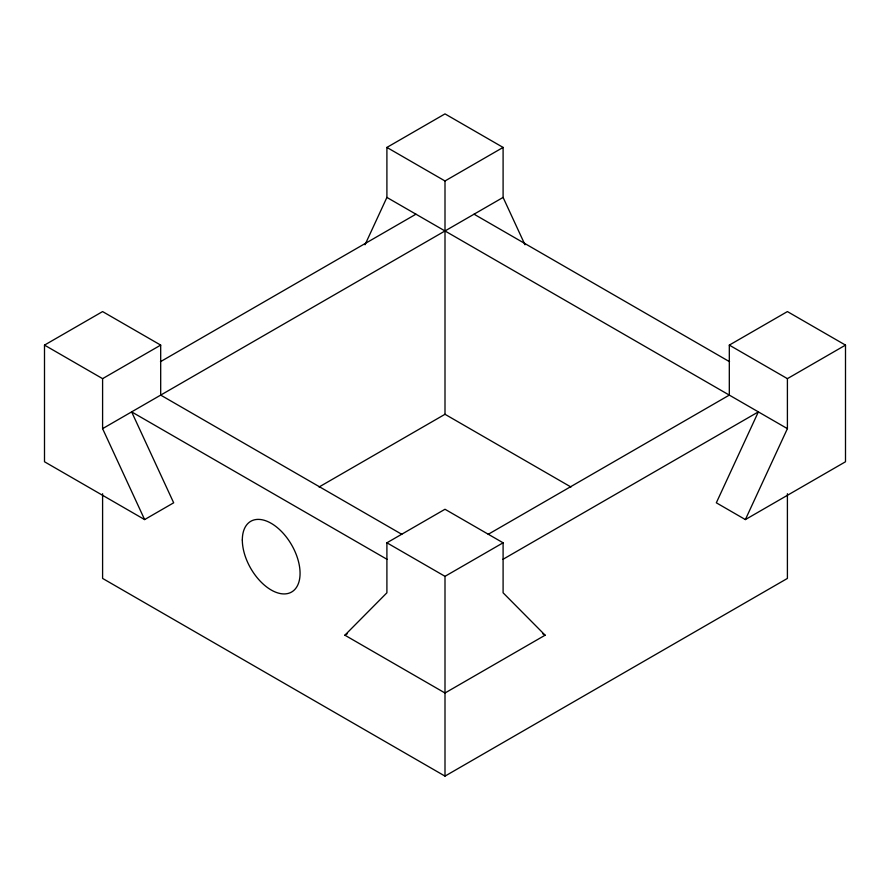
<?xml version="1.0" encoding="UTF-8"?>
<svg xmlns="http://www.w3.org/2000/svg" width="890" height="890" viewBox="0 0 890 890"><rect width="100%" height="100%" fill="white"/><g stroke="black" fill="none" stroke-linecap="round" stroke-linejoin="round"><path stroke-width="1.33" d="M365.022 244.75L386.905 197.424L386.905 147.429L445 113.887L503.095 147.429L503.095 197.424L524.978 244.75M745.375 519.582L787.405 428.646L787.405 378.651L845.5 345.109L845.5 461.765L745.375 519.582L716.328 502.805L758.358 411.881L502.839 559.398M344.875 635.193L386.905 592.796L386.905 542.8L445 509.258L503.095 542.8L503.095 592.796L545.125 635.193L445 692.999L344.875 635.193L347.2 633.847M387.161 559.398L131.642 411.881L173.672 502.805L144.625 519.582L44.5 461.765L44.5 345.109L102.595 311.578L160.69 345.109L160.69 395.104L401.813 534.323M44.5 345.109L102.595 378.651L160.69 345.109M386.905 147.429L445 180.97L503.095 147.429M160.434 361.718L415.953 214.19M144.625 519.582L102.595 428.646L503.095 197.424M319.043 487.008L445 414.284L570.957 487.008M488.187 534.323L729.31 395.104L729.31 345.109L787.405 311.578L845.5 345.109M386.905 542.8L445 576.342L503.095 542.8M102.595 493.716L102.595 578.422L445 776.113L787.405 578.422L787.405 493.716M729.31 345.109L787.405 378.651M474.047 214.19L729.566 361.718M386.905 197.424L787.405 428.646M542.8 633.847L545.125 635.193M445 180.97L445 414.284M445 576.342L445 776.113M102.595 378.651L102.595 428.646M242.325 539.996A40.818 23.563 60 0 0 285.623 593.864A40.818 23.563 60 0 0 285.623 536.125A40.818 23.563 60 0 0 242.325 539.996"/></g></svg>
